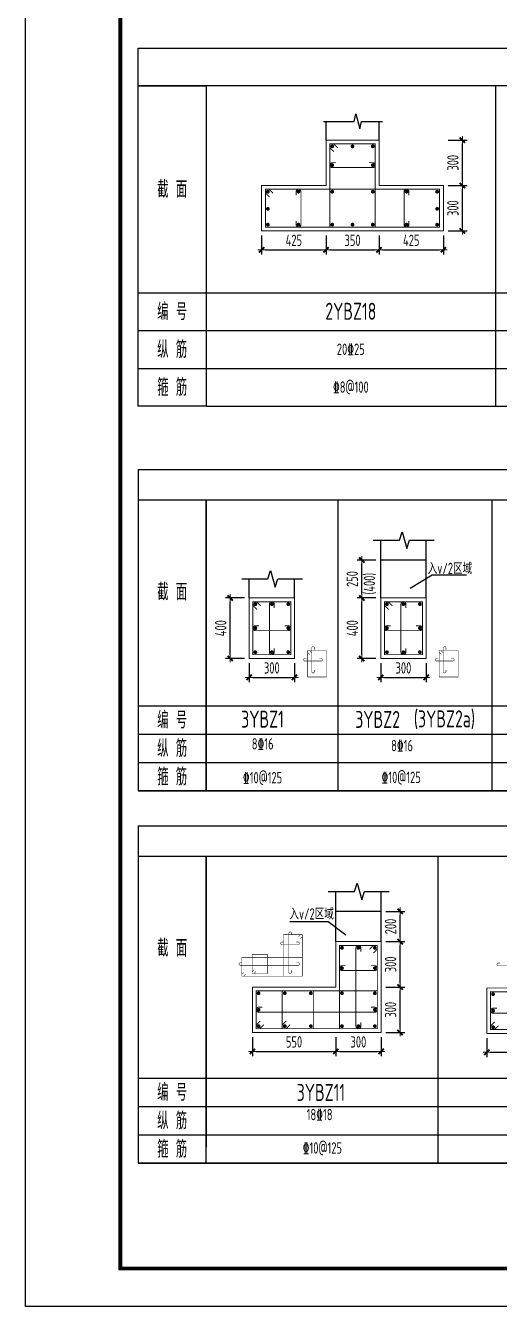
# Model space of a CAD drawing. Extents: x 292423 to 376523, y 106557 to 361882.
# Drawn here: x 292423 to 304931, y 237174 to 271032 of the extents above; entities that cross this region are included whole.
import ezdxf
from ezdxf.enums import TextEntityAlignment as Align

# ---------------------------------------------------------------- set-up
doc = ezdxf.new("R2010")
doc.units = 0
doc.header["$LTSCALE"] = 1000
doc.linetypes.add('3', pattern=[5, 3, -2])
doc.layers.get('0').update_dxf_attribs({"linetype": 'CONTINUOUS'})
doc.layers.get('Defpoints').update_dxf_attribs({"linetype": 'CONTINUOUS'})
for name, color, linetype in [('1508', 2, 'CONTINUOUS'), ('TAB', 7, 'CONTINUOUS'), ('TEXT', 7, 'CONTINUOUS'), ('THIN', 7, 'CONTINUOUS'), ('tk', 7, 'CONTINUOUS')]:
    doc.layers.add(name, color=color, linetype=linetype)
for name, color, linetype, lineweight in [('REIN', 6, 'CONTINUOUS', 18), ('Z-柱大样外框', 7, 'ByLayer', 18), ('Z-详图标注', 3, 'CONTINUOUS', 18)]:
    doc.layers.add(name, color=color, linetype=linetype, lineweight=lineweight)
doc.styles.get("Standard").update_dxf_attribs({"font": 'tssdeng.shx', "width": 0.7, "bigfont": 'tssdchn.shx'})
doc.styles.add('TCCAD_Dimension', font='Tssdeng.shx', dxfattribs={"width": 0.7, "bigfont": 'tssdchn.shx'})
doc.dimstyles.new('TCCAD_25_100', dxfattribs={"dimtxt": 300, "dimasz": 100, "dimexe": 125, "dimexo": 125, "dimgap": 100, "dimtad": 1, "dimdec": 0, "dimlfac": 0.25, "dimzin": 0, "dimdsep": 46, "dimtxsty": 'TCCAD_Dimension', "dimblk": '_TCDBK25_100', "dimcen": 0, "dimclrt": 7, "dimadec": 0, "dimazin": 0, "dimtfac": 1, "dimtdec": 0, "dimtix": 1, "dimtmove": 2, "dimatfit": 3, "dimfxl": 1, "dimtolj": 1, "dimtzin": 0, "dimarcsym": 0})

# ---------------------------------------------------------------- blocks, each defined once
blk = doc.blocks.new('_TCDBK25_100')
blk.add_line((-1, 0), (1, 0))
at = {"const_width": 0.5}
blk.add_lwpolyline([(-0.7, -0.7), (0.7, 0.7)], dxfattribs=at)
blk = doc.blocks.new('*D451')
at = {"layer": 'Defpoints', "color": 0}
for p in [(298654, 265606), (300354, 265606), (300354, 265106)]:
    blk.add_point(p, dxfattribs=at)
at = {"layer": 'Z-详图标注', "color": 0, "lineweight": -2}
for p, q in [((298654, 265481), (298654, 264981)), ((300354, 265481), (300354, 264981)), ((298754, 265106), (300254, 265106))]:
    blk.add_line(p, q, dxfattribs=at)
at = {"layer": 'Z-详图标注', "color": 0, "lineweight": -2, "xscale": 100, "yscale": 100, "zscale": 100, "rotation": 180}
blk.add_blockref('_TCDBK25_100', (298654, 265106), dxfattribs=at)
at = {"layer": 'Z-详图标注', "color": 0, "lineweight": -2, "xscale": 100, "yscale": 100, "zscale": 100}
blk.add_blockref('_TCDBK25_100', (300354, 265106), dxfattribs=at)
at = {"layer": 'Z-详图标注', "color": 7, "insert": (299504, 265356), "char_height": 300, "attachment_point": 5, "style": 'TCCAD_Dimension'}
blk.add_mtext('\\A1;425', dxfattribs=at)
blk = doc.blocks.new('*D452')
at = {"layer": 'Defpoints', "color": 0}
for p in [(300354, 265606), (301754, 265606), (301754, 265106)]:
    blk.add_point(p, dxfattribs=at)
at = {"layer": 'Z-详图标注', "color": 0, "lineweight": -2}
for p, q in [((300354, 265481), (300354, 264981)), ((301754, 265481), (301754, 264981)), ((300454, 265106), (301654, 265106))]:
    blk.add_line(p, q, dxfattribs=at)
at = {"layer": 'Z-详图标注', "color": 0, "lineweight": -2, "xscale": 100, "yscale": 100, "zscale": 100, "rotation": 180}
blk.add_blockref('_TCDBK25_100', (300354, 265106), dxfattribs=at)
at = {"layer": 'Z-详图标注', "color": 0, "lineweight": -2, "xscale": 100, "yscale": 100, "zscale": 100}
blk.add_blockref('_TCDBK25_100', (301754, 265106), dxfattribs=at)
at = {"layer": 'Z-详图标注', "color": 7, "insert": (301054, 265356), "char_height": 300, "attachment_point": 5, "style": 'TCCAD_Dimension'}
blk.add_mtext('\\A1;350', dxfattribs=at)
blk = doc.blocks.new('*D453')
at = {"layer": 'Defpoints', "color": 0}
for p in [(301754, 265606), (303454, 265606), (303454, 265106)]:
    blk.add_point(p, dxfattribs=at)
at = {"layer": 'Z-详图标注', "color": 0, "lineweight": -2}
for p, q in [((301754, 265481), (301754, 264981)), ((303454, 265481), (303454, 264981)), ((301854, 265106), (303354, 265106))]:
    blk.add_line(p, q, dxfattribs=at)
at = {"layer": 'Z-详图标注', "color": 0, "lineweight": -2, "xscale": 100, "yscale": 100, "zscale": 100, "rotation": 180}
blk.add_blockref('_TCDBK25_100', (301754, 265106), dxfattribs=at)
at = {"layer": 'Z-详图标注', "color": 0, "lineweight": -2, "xscale": 100, "yscale": 100, "zscale": 100}
blk.add_blockref('_TCDBK25_100', (303454, 265106), dxfattribs=at)
at = {"layer": 'Z-详图标注', "color": 7, "insert": (302604, 265356), "char_height": 300, "attachment_point": 5, "style": 'TCCAD_Dimension'}
blk.add_mtext('\\A1;425', dxfattribs=at)
blk = doc.blocks.new('*D454')
at = {"layer": 'Defpoints', "color": 0}
for p in [(303454, 266806), (303954, 266806), (303454, 265606)]:
    blk.add_point(p, dxfattribs=at)
at = {"layer": 'Z-详图标注', "color": 0, "lineweight": -2}
for p, q in [((303579, 266806), (304079, 266806)), ((303954, 265706), (303954, 266706)), ((303579, 265606), (304079, 265606))]:
    blk.add_line(p, q, dxfattribs=at)
at = {"layer": 'Z-详图标注', "color": 0, "lineweight": -2, "xscale": 100, "yscale": 100, "zscale": 100}
for p, rotation in [((303954, 266806), 90), ((303954, 265606), 270)]:
    blk.add_blockref('_TCDBK25_100', p, dxfattribs=dict(at, rotation=rotation))
at = {"layer": 'Z-详图标注', "color": 7, "insert": (303704, 266206), "char_height": 300, "attachment_point": 5, "rotation": 90, "style": 'TCCAD_Dimension'}
blk.add_mtext('\\A1;300', dxfattribs=at)
blk = doc.blocks.new('*D455')
at = {"layer": 'Defpoints', "color": 0}
for p in [(303454, 268006), (303954, 268006), (303454, 266806)]:
    blk.add_point(p, dxfattribs=at)
at = {"layer": 'Z-详图标注', "color": 0, "lineweight": -2}
for p, q in [((303579, 268006), (304079, 268006)), ((303954, 266906), (303954, 267906)), ((303579, 266806), (304079, 266806))]:
    blk.add_line(p, q, dxfattribs=at)
at = {"layer": 'Z-详图标注', "color": 0, "lineweight": -2, "xscale": 100, "yscale": 100, "zscale": 100}
for p, rotation in [((303954, 268006), 90), ((303954, 266806), 270)]:
    blk.add_blockref('_TCDBK25_100', p, dxfattribs=dict(at, rotation=rotation))
at = {"layer": 'Z-详图标注', "color": 7, "insert": (303704, 267406), "char_height": 300, "attachment_point": 5, "rotation": 90, "style": 'TCCAD_Dimension'}
blk.add_mtext('\\A1;300', dxfattribs=at)
blk = doc.blocks.new('*D474')
at = {"layer": 'Defpoints', "color": 0}
for p in [(298323, 254302), (299523, 254302), (299523, 253802)]:
    blk.add_point(p, dxfattribs=at)
at = {"layer": 'Z-详图标注', "color": 0, "lineweight": -2}
for p, q in [((298323, 254177), (298323, 253677)), ((299523, 254177), (299523, 253677)), ((298423, 253802), (299423, 253802))]:
    blk.add_line(p, q, dxfattribs=at)
at = {"layer": 'Z-详图标注', "color": 0, "lineweight": -2, "xscale": 100, "yscale": 100, "zscale": 100, "rotation": 180}
blk.add_blockref('_TCDBK25_100', (298323, 253802), dxfattribs=at)
at = {"layer": 'Z-详图标注', "color": 0, "lineweight": -2, "xscale": 100, "yscale": 100, "zscale": 100}
blk.add_blockref('_TCDBK25_100', (299523, 253802), dxfattribs=at)
at = {"layer": 'Z-详图标注', "color": 7, "insert": (298923, 254052), "char_height": 300, "attachment_point": 5, "style": 'TCCAD_Dimension'}
blk.add_mtext('\\A1;300', dxfattribs=at)
blk = doc.blocks.new('*D475')
at = {"layer": 'Defpoints', "color": 0}
for p in [(297823, 255902), (298323, 255902), (298323, 254302)]:
    blk.add_point(p, dxfattribs=at)
at = {"layer": 'Z-详图标注', "color": 0, "lineweight": -2}
for p, q in [((298198, 255902), (297698, 255902)), ((297823, 254402), (297823, 255802)), ((298198, 254302), (297698, 254302))]:
    blk.add_line(p, q, dxfattribs=at)
at = {"layer": 'Z-详图标注', "color": 0, "lineweight": -2, "xscale": 100, "yscale": 100, "zscale": 100}
for p, rotation in [((297823, 255902), 90), ((297823, 254302), 270)]:
    blk.add_blockref('_TCDBK25_100', p, dxfattribs=dict(at, rotation=rotation))
at = {"layer": 'Z-详图标注', "color": 7, "insert": (297573, 255102), "char_height": 300, "attachment_point": 5, "rotation": 90, "style": 'TCCAD_Dimension'}
blk.add_mtext('\\A1;400', dxfattribs=at)
blk = doc.blocks.new('*D476')
at = {"layer": 'Defpoints', "color": 0}
for p in [(301798, 254302), (302998, 254302), (302998, 253802)]:
    blk.add_point(p, dxfattribs=at)
at = {"layer": 'Z-详图标注', "color": 0, "lineweight": -2}
for p, q in [((301798, 254177), (301798, 253677)), ((302998, 254177), (302998, 253677)), ((301898, 253802), (302898, 253802))]:
    blk.add_line(p, q, dxfattribs=at)
at = {"layer": 'Z-详图标注', "color": 0, "lineweight": -2, "xscale": 100, "yscale": 100, "zscale": 100, "rotation": 180}
blk.add_blockref('_TCDBK25_100', (301798, 253802), dxfattribs=at)
at = {"layer": 'Z-详图标注', "color": 0, "lineweight": -2, "xscale": 100, "yscale": 100, "zscale": 100}
blk.add_blockref('_TCDBK25_100', (302998, 253802), dxfattribs=at)
at = {"layer": 'Z-详图标注', "color": 7, "insert": (302398, 254052), "char_height": 300, "attachment_point": 5, "style": 'TCCAD_Dimension'}
blk.add_mtext('\\A1;300', dxfattribs=at)
blk = doc.blocks.new('*D477')
at = {"layer": 'Defpoints', "color": 0}
for p in [(301298, 255902), (301798, 255902), (301798, 254302)]:
    blk.add_point(p, dxfattribs=at)
at = {"layer": 'Z-详图标注', "color": 0, "lineweight": -2}
for p, q in [((301673, 255902), (301173, 255902)), ((301298, 254402), (301298, 255802)), ((301673, 254302), (301173, 254302))]:
    blk.add_line(p, q, dxfattribs=at)
at = {"layer": 'Z-详图标注', "color": 0, "lineweight": -2, "xscale": 100, "yscale": 100, "zscale": 100}
for p, rotation in [((301298, 255902), 90), ((301298, 254302), 270)]:
    blk.add_blockref('_TCDBK25_100', p, dxfattribs=dict(at, rotation=rotation))
at = {"layer": 'Z-详图标注', "color": 7, "insert": (301048, 255102), "char_height": 300, "attachment_point": 5, "rotation": 90, "style": 'TCCAD_Dimension'}
blk.add_mtext('\\A1;400', dxfattribs=at)
blk = doc.blocks.new('*D478')
at = {"layer": 'Defpoints', "color": 0}
for p in [(301298, 256902), (301798, 256902), (301798, 255902)]:
    blk.add_point(p, dxfattribs=at)
at = {"layer": 'Z-详图标注', "color": 0, "lineweight": -2}
for p, q in [((301673, 256902), (301173, 256902)), ((301298, 256002), (301298, 256802)), ((301673, 255902), (301173, 255902))]:
    blk.add_line(p, q, dxfattribs=at)
at = {"layer": 'Z-详图标注', "color": 0, "lineweight": -2, "xscale": 100, "yscale": 100, "zscale": 100}
for p, rotation in [((301298, 256902), 90), ((301298, 255902), 270)]:
    blk.add_blockref('_TCDBK25_100', p, dxfattribs=dict(at, rotation=rotation))
at = {"layer": 'Z-详图标注', "color": 7, "lineweight": -3, "insert": (301048, 256402), "char_height": 300, "attachment_point": 5, "rotation": 90, "style": 'TCCAD_Dimension'}
blk.add_mtext('\\A1;250', dxfattribs=at)
blk = doc.blocks.new('*D517')
at = {"layer": 'Defpoints', "color": 0}
for p in [(298409, 244416), (300609, 244416), (300609, 243916)]:
    blk.add_point(p, dxfattribs=at)
at = {"layer": 'Z-详图标注', "color": 0, "lineweight": -2}
for p, q in [((298409, 244291), (298409, 243791)), ((300609, 244291), (300609, 243791)), ((298509, 243916), (300509, 243916))]:
    blk.add_line(p, q, dxfattribs=at)
at = {"layer": 'Z-详图标注', "color": 0, "lineweight": -2, "xscale": 100, "yscale": 100, "zscale": 100, "rotation": 180}
blk.add_blockref('_TCDBK25_100', (298409, 243916), dxfattribs=at)
at = {"layer": 'Z-详图标注', "color": 0, "lineweight": -2, "xscale": 100, "yscale": 100, "zscale": 100}
blk.add_blockref('_TCDBK25_100', (300609, 243916), dxfattribs=at)
at = {"layer": 'Z-详图标注', "color": 7, "insert": (299509, 244166), "char_height": 300, "attachment_point": 5, "style": 'TCCAD_Dimension'}
blk.add_mtext('\\A1;550', dxfattribs=at)
blk = doc.blocks.new('*D518')
at = {"layer": 'Defpoints', "color": 0}
for p in [(300609, 244416), (301809, 244416), (301809, 243916)]:
    blk.add_point(p, dxfattribs=at)
at = {"layer": 'Z-详图标注', "color": 0, "lineweight": -2}
for p, q in [((300609, 244291), (300609, 243791)), ((301809, 244291), (301809, 243791)), ((300709, 243916), (301709, 243916))]:
    blk.add_line(p, q, dxfattribs=at)
at = {"layer": 'Z-详图标注', "color": 0, "lineweight": -2, "xscale": 100, "yscale": 100, "zscale": 100, "rotation": 180}
blk.add_blockref('_TCDBK25_100', (300609, 243916), dxfattribs=at)
at = {"layer": 'Z-详图标注', "color": 0, "lineweight": -2, "xscale": 100, "yscale": 100, "zscale": 100}
blk.add_blockref('_TCDBK25_100', (301809, 243916), dxfattribs=at)
at = {"layer": 'Z-详图标注', "color": 7, "insert": (301209, 244166), "char_height": 300, "attachment_point": 5, "style": 'TCCAD_Dimension'}
blk.add_mtext('\\A1;300', dxfattribs=at)
blk = doc.blocks.new('*D519')
at = {"layer": 'Defpoints', "color": 0}
for p in [(301809, 245616), (302309, 245616), (301809, 244416)]:
    blk.add_point(p, dxfattribs=at)
at = {"layer": 'Z-详图标注', "color": 0, "lineweight": -2}
for p, q in [((301934, 245616), (302434, 245616)), ((302309, 244516), (302309, 245516)), ((301934, 244416), (302434, 244416))]:
    blk.add_line(p, q, dxfattribs=at)
at = {"layer": 'Z-详图标注', "color": 0, "lineweight": -2, "xscale": 100, "yscale": 100, "zscale": 100}
for p, rotation in [((302309, 245616), 90), ((302309, 244416), 270)]:
    blk.add_blockref('_TCDBK25_100', p, dxfattribs=dict(at, rotation=rotation))
at = {"layer": 'Z-详图标注', "color": 7, "insert": (302059, 245016), "char_height": 300, "attachment_point": 5, "rotation": 90, "style": 'TCCAD_Dimension'}
blk.add_mtext('\\A1;300', dxfattribs=at)
blk = doc.blocks.new('*D520')
at = {"layer": 'Defpoints', "color": 0}
for p in [(301809, 246816), (302309, 246816), (301809, 245616)]:
    blk.add_point(p, dxfattribs=at)
at = {"layer": 'Z-详图标注', "color": 0, "lineweight": -2}
for p, q in [((301934, 246816), (302434, 246816)), ((302309, 245716), (302309, 246716)), ((301934, 245616), (302434, 245616))]:
    blk.add_line(p, q, dxfattribs=at)
at = {"layer": 'Z-详图标注', "color": 0, "lineweight": -2, "xscale": 100, "yscale": 100, "zscale": 100}
for p, rotation in [((302309, 246816), 90), ((302309, 245616), 270)]:
    blk.add_blockref('_TCDBK25_100', p, dxfattribs=dict(at, rotation=rotation))
at = {"layer": 'Z-详图标注', "color": 7, "insert": (302059, 246216), "char_height": 300, "attachment_point": 5, "rotation": 90, "style": 'TCCAD_Dimension'}
blk.add_mtext('\\A1;300', dxfattribs=at)
blk = doc.blocks.new('*D521')
at = {"layer": 'Defpoints', "color": 0}
for p in [(301809, 247616), (302309, 247616), (301809, 246816)]:
    blk.add_point(p, dxfattribs=at)
at = {"layer": 'Z-详图标注', "color": 0, "lineweight": -2}
for p, q in [((301934, 247616), (302434, 247616)), ((302309, 246916), (302309, 247516)), ((301934, 246816), (302434, 246816))]:
    blk.add_line(p, q, dxfattribs=at)
at = {"layer": 'Z-详图标注', "color": 0, "lineweight": -2, "xscale": 100, "yscale": 100, "zscale": 100}
for p, rotation in [((302309, 247616), 90), ((302309, 246816), 270)]:
    blk.add_blockref('_TCDBK25_100', p, dxfattribs=dict(at, rotation=rotation))
at = {"layer": 'Z-详图标注', "color": 7, "insert": (302059, 247216), "char_height": 300, "attachment_point": 5, "rotation": 90, "style": 'TCCAD_Dimension'}
blk.add_mtext('\\A1;200', dxfattribs=at)
blk = doc.blocks.new('*D522')
at = {"layer": 'Defpoints', "color": 0}
for p in [(304599, 244391), (307599, 244391), (307599, 243891)]:
    blk.add_point(p, dxfattribs=at)
at = {"layer": 'Z-详图标注', "color": 0, "lineweight": -2}
for p, q in [((304599, 244266), (304599, 243766)), ((307599, 244266), (307599, 243766)), ((304699, 243891), (307499, 243891))]:
    blk.add_line(p, q, dxfattribs=at)
at = {"layer": 'Z-详图标注', "color": 0, "lineweight": -2, "xscale": 100, "yscale": 100, "zscale": 100}
for p, rotation in [((304599, 243891), 180.0005828439209), ((307599, 243891), 0.0005828439208715789)]:
    blk.add_blockref('_TCDBK25_100', p, dxfattribs=dict(at, rotation=rotation))
at = {"layer": 'Z-详图标注', "color": 7, "insert": (306099, 244141), "char_height": 300, "attachment_point": 5, "rotation": 0.0006, "style": 'TCCAD_Dimension'}
blk.add_mtext('\\A1;750', dxfattribs=at)
blk = doc.blocks.new('A1tk')
at = {"layer": 'tk', "color": 5}
blk.add_lwpolyline([(0, 0), (0, 59400), (84100, 59400), (84100, 0)], close=True, dxfattribs=at)
at = {"layer": 'tk', "const_width": 100}
blk.add_lwpolyline([(2500, 1000), (83100, 1000), (83100, 58400), (2500, 58400)], close=True, dxfattribs=at)

msp = doc.modelspace()

# ---------------------------------------------------------------- linework, layer by layer
at = {"color": 2, "linetype": '3', "lineweight": -3}
for p, q in [((302997.8, 256902.3), (301797.8, 256902.3)), ((301809.3, 247616.2, 0), (300609.3, 247616.2, 0))]:
    msp.add_line(p, q, dxfattribs=at)
at = {"layer": 'REIN', "color": 210}
for points, const_width in [([(300559.7, 267699.8), (300453.6, 267805.9), (300453.6, 267905.9), (301653.6, 267905.9), (301653.6, 265705.9), (300453.6, 265705.9), (300453.6, 267905.9), (300553.6, 267905.9), (300659.7, 267799.8)], 25), ([(298859.7, 266499.8), (298753.6, 266605.9), (298753.6, 266705.9), (303353.6, 266705.9), (303353.6, 265705.9), (298753.6, 265705.9), (298753.6, 266705.9), (298853.6, 266705.9), (298959.7, 266599.8)], 25), ([(298528.9, 255596.3), (298422.8, 255702.3), (298422.8, 255802.3), (299422.8, 255802.3), (299422.8, 254402.3), (298422.8, 254402.3), (298422.8, 255802.3), (298522.8, 255802.3), (298628.9, 255696.3)], 25), ([(302003.8, 255596.3), (301897.8, 255702.3), (301897.8, 255802.3), (302897.8, 255802.3), (302897.8, 254402.3), (301897.8, 254402.3), (301897.8, 255802.3), (301997.8, 255802.3), (302103.8, 255696.3)], 25), ([(299921.7, 254409.1), (299868.7, 254462.1), (299868.7, 254512.1), (300368.7, 254512.1), (300368.7, 253812.1), (299868.7, 253812.1), (299868.7, 254512.1), (299918.7, 254512.1), (299971.7, 254459.1)], 12.5), ([(303396.6, 254409.1), (303343.6, 254462.1), (303343.6, 254512.1), (303843.6, 254512.1), (303843.6, 253812.1), (303343.6, 253812.1), (303343.6, 254512.1), (303393.6, 254512.1), (303446.6, 254459.1)], 12.5), ([(304905.5, 244596.6), (304799.4, 244490.5), (304699.4, 244490.5), (304699.4, 245490.5), (308699.4, 245490.6), (308699.4, 244490.6), (304699.4, 244490.5), (304699.4, 244590.5), (304805.5, 244696.6)], 25)]:
    msp.add_lwpolyline(points, dxfattribs=dict(at, const_width=const_width))
at = {"layer": 'REIN', "color": 6, "const_width": 50}
for points in [[(300493.6, 267840.9, 1), (300543.6, 267840.9, 1)], [(301028.6, 267840.9, 1), (301078.6, 267840.9, 1)], [(301563.6, 267840.9, 1), (301613.6, 267840.9, 1)], [(300493.6, 267343, 1), (300543.6, 267343, 1)], [(301563.6, 267343, 1), (301613.6, 267343, 1)], [(298793.6, 266640.9, 1), (298843.6, 266640.9, 1)], [(299603.6, 266640.9, 1), (299653.6, 266640.9, 1)], [(300493.6, 266640.9, 1), (300543.6, 266640.9, 1)], [(301563.6, 266640.9, 1), (301613.6, 266640.9, 1)], [(302453.6, 266640.9, 1), (302503.6, 266640.9, 1)], [(303263.6, 266640.9, 1), (303313.6, 266640.9, 1)], [(298793.6, 266187.9, 1), (298843.6, 266187.9, 1)], [(303263.6, 266187.9, 1), (303313.6, 266187.9, 1)], [(298793.6, 265770.9, 1), (298843.6, 265770.9, 1)], [(299603.6, 265770.9, 1), (299653.6, 265770.9, 1)], [(300493.6, 265770.9, 1), (300543.6, 265770.9, 1)], [(301028.6, 265770.9, 1), (301078.6, 265770.9, 1)], [(301563.6, 265770.9, 1), (301613.6, 265770.9, 1)], [(302453.6, 265770.9, 1), (302503.6, 265770.9, 1)], [(303263.6, 265770.9, 1), (303313.6, 265770.9, 1)], [(298462.8, 255737.3, 1), (298512.8, 255737.3, 1)], [(298897.8, 255737.3, 1), (298947.8, 255737.3, 1)], [(299332.8, 255737.3, 1), (299382.8, 255737.3, 1)], [(301937.8, 255737.3, 1), (301987.8, 255737.3, 1)], [(302372.8, 255737.3, 1), (302422.8, 255737.3, 1)], [(302807.8, 255737.3, 1), (302857.8, 255737.3, 1)], [(298462.8, 255102.3, 1), (298512.8, 255102.3, 1)], [(299332.8, 255102.3, 1), (299382.8, 255102.3, 1)], [(301937.8, 255102.3, 1), (301987.8, 255102.3, 1)], [(302807.8, 255102.3, 1), (302857.8, 255102.3, 1)], [(298462.8, 254467.3, 1), (298512.8, 254467.3, 1)], [(298897.8, 254467.3, 1), (298947.8, 254467.3, 1)], [(299332.8, 254467.3, 1), (299382.8, 254467.3, 1)], [(301937.8, 254467.3, 1), (301987.8, 254467.3, 1)], [(302372.8, 254467.3, 1), (302422.8, 254467.3, 1)], [(302807.8, 254467.3, 1), (302857.8, 254467.3, 1)], [(304739.4, 245425.5, 1), (304789.4, 245425.5, 1)], [(304739.4, 244990.5, 1), (304789.4, 244990.5, 1)], [(304739.4, 244555.5, 1), (304789.4, 244555.5, 1)]]:
    msp.add_lwpolyline(points, format="xyb", close=True, dxfattribs=at)
at = {"layer": 'REIN', "color": 6}
for points, const_width in [([(301488.6, 267408), (301588.6, 267408, -1), (301588.6, 267278), (300518.6, 267278, -1), (300518.6, 267408), (300618.6, 267408)], 25), ([(299563.6, 266540.9), (299563.6, 266640.9, -1), (299693.6, 266640.9), (299693.6, 265770.9, -1), (299563.6, 265770.9), (299563.6, 265870.9)], 25), ([(302543.6, 265870.9), (302543.6, 265770.9, -1), (302413.6, 265770.9), (302413.6, 266640.9, -1), (302543.6, 266640.9), (302543.6, 266540.9)], 25), ([(298987.8, 254567.3), (298987.8, 254467.3, -1), (298857.8, 254467.3), (298857.8, 255737.3, -1), (298987.8, 255737.3), (298987.8, 255637.3)], 25), ([(302462.8, 254567.3), (302462.8, 254467.3, -1), (302332.8, 254467.3), (302332.8, 255737.3, -1), (302462.8, 255737.3), (302462.8, 255637.3)], 25), ([(299257.8, 255167.3), (299357.8, 255167.3, -1), (299357.8, 255037.3), (298487.8, 255037.3, -1), (298487.8, 255167.3), (298587.8, 255167.3)], 25), ([(302732.8, 255167.3), (302832.8, 255167.3, -1), (302832.8, 255037.3), (301962.8, 255037.3, -1), (301962.8, 255167.3), (302062.8, 255167.3)], 25), ([(300045.3, 254000.4), (300045.3, 253950.4, -1), (299980.3, 253950.4), (299980.3, 254585.4, -1), (300045.3, 254585.4), (300045.3, 254535.4)], 12.5), ([(303520.3, 254000.4), (303520.3, 253950.4, -1), (303455.3, 253950.4), (303455.3, 254585.4, -1), (303520.3, 254585.4), (303520.3, 254535.4)], 12.5), ([(300180.3, 254300.4), (300230.3, 254300.4, -1), (300230.3, 254235.4), (299795.3, 254235.4, -1), (299795.3, 254300.4), (299845.3, 254300.4)], 12.5), ([(303655.3, 254300.4), (303705.3, 254300.4, -1), (303705.3, 254235.4), (303270.3, 254235.4, -1), (303270.3, 254300.4), (303320.3, 254300.4)], 12.5), ([(306783.6, 246252.8), (306833.6, 246252.8, -1), (306833.6, 246187.8), (304898.6, 246187.8, -1), (304898.6, 246252.8), (304948.6, 246252.8)], 12.5), ([(308534.4, 245055.6), (308634.4, 245055.6, -1), (308634.4, 244925.6), (304764.4, 244925.5, -1), (304764.4, 245055.5), (304864.4, 245055.5)], 25)]:
    msp.add_lwpolyline(points, format="xyb", dxfattribs=dict(at, const_width=const_width))
at = {"layer": 'REIN', "color": 210, "elevation": 0}
for points, const_width in [([(299626.1, 246947.9), (299679.1, 247000.9), (299729.1, 247000.9), (299729.1, 245900.9), (299229.1, 245900.9), (299229.1, 247000.9), (299729.1, 247000.9), (299729.1, 246950.9), (299676.1, 246897.9)], 12.5), ([(301503.2, 246610.1), (301609.3, 246716.2), (301709.3, 246716.2), (301709.3, 244516.2), (300709.3, 244516.2), (300709.3, 246716.2), (301709.3, 246716.2), (301709.3, 246616.2), (301603.2, 246510.1)], 25), ([(298232, 245954), (298178.9, 245900.9), (298128.9, 245900.9), (298128.7, 246400.9), (299729.1, 246400.9), (299729.1, 245900.9), (298128.9, 245900.9), (298128.9, 245950.9), (298181.9, 246004)], 12.5), ([(298715, 244622.3), (298609, 244516.2), (298509, 244516.2), (298508.6, 245516.2), (301709.3, 245516.2), (301709.3, 244516.2), (298509, 244516.2), (298508.9, 244616.2), (298615, 244722.3)], 25)]:
    msp.add_lwpolyline(points, dxfattribs=dict(at, const_width=const_width))
at = {"layer": 'REIN', "color": 6, "elevation": 0}
for points, const_width in [([(299439.1, 246055.9), (299439.1, 246005.9, -1), (299374.1, 246005.9), (299374.1, 247040.9, -1), (299439.1, 247040.9), (299439.1, 246990.9)], 12.5), ([(299574.1, 246805.9), (299624.1, 246805.9, -1), (299624.1, 246740.9), (299189.1, 246740.9, -1), (299189.1, 246805.9), (299239.1, 246805.9)], 12.5), ([(301274.3, 244681.2), (301274.3, 244581.2, -1), (301144.3, 244581.2), (301144.3, 246651.2, -1), (301274.3, 246651.2), (301274.3, 246551.2)], 25), ([(299574.1, 246255.9), (299624.1, 246255.9, -1), (299624.1, 246190.9), (298088.8, 246190.9, -1), (298088.8, 246255.9), (298138.8, 246255.9)], 12.5), ([(301544.3, 246181.2), (301644.3, 246181.2, -1), (301644.3, 246051.2), (300774.3, 246051.2, -1), (300774.3, 246181.2), (300874.3, 246181.2)], 25), ([(301544.3, 245081.2), (301644.3, 245081.2, -1), (301644.3, 244951.2), (298573.8, 244951.2, -1), (298573.8, 245081.2), (298673.8, 245081.2)], 25)]:
    msp.add_lwpolyline(points, format="xyb", dxfattribs=dict(at, const_width=const_width))
at = {"layer": 'REIN', "color": 6, "const_width": 50, "elevation": 0}
for points in [[(300749.3, 246651.2, 1), (300799.3, 246651.2, 1)], [(301184.3, 246651.2, 1), (301234.3, 246651.2, 1)], [(301619.3, 246651.2, 1), (301669.3, 246651.2, 1)], [(300749.3, 246116.2, 1), (300799.3, 246116.2, 1)], [(301619.3, 246116.2, 1), (301669.3, 246116.2, 1)], [(298548.6, 245451.2, 1), (298598.6, 245451.2, 1)], [(299238.8, 245451.2, 1), (299288.8, 245451.2, 1)], [(299929.1, 245451.2, 1), (299979.1, 245451.2, 1)], [(300749.3, 245451.2, 1), (300799.3, 245451.2, 1)], [(301619.3, 245451.2, 1), (301669.3, 245451.2, 1)], [(298548.8, 245016.2, 1), (298598.8, 245016.2, 1)], [(301619.3, 245016.2, 1), (301669.3, 245016.2, 1)], [(298549, 244581.2, 1), (298599, 244581.2, 1)], [(299239.1, 244581.2, 1), (299289.1, 244581.2, 1)], [(299929.2, 244581.2, 1), (299979.2, 244581.2, 1)], [(300749.3, 244581.2, 1), (300799.3, 244581.2, 1)], [(301184.3, 244581.2, 1), (301234.3, 244581.2, 1)], [(301619.3, 244581.2, 1), (301669.3, 244581.2, 1)]]:
    msp.add_lwpolyline(points, format="xyb", close=True, dxfattribs=at)
at = {"layer": 'REIN', "color": 6, "elevation": 0}
for points, const_width in [([(298504.5, 246026.5), (298451.5, 245973.4), (298401.5, 245973.4), (298401.4, 246473.4), (298811.5, 246473.4), (298811.5, 245973.4), (298401.5, 245973.4), (298401.5, 246023.4), (298454.5, 246076.5)], 12.5), ([(299405.1, 244622.3), (299299.1, 244516.2), (299199.1, 244516.2), (299198.8, 245516.2), (300019, 245516.2), (300019.2, 244516.2), (299199.1, 244516.2), (299199.1, 244616.2), (299305.1, 244722.3)], 25)]:
    msp.add_lwpolyline(points, dxfattribs=dict(at, const_width=const_width))
at = {"layer": 'TAB'}
for p, q in [((295391.9, 269437.6), (297191.9, 269437.6)), ((295391.9, 260970.9), (295391.9, 269437.6)), ((360622.1, 269437.6), (295391.9, 269437.6)), ((297191.9, 269437.6), (297191.9, 260970.9)), ((304825.2, 269437.6), (304825.2, 260970.9)), ((295391.9, 263970.9), (297191.9, 263970.9)), ((297191.9, 263970.9), (360622.1, 263970.9)), ((295391.9, 262970.9), (297191.9, 262970.9)), ((295391.9, 262970.9), (297191.9, 262970.9)), ((297191.9, 262970.9), (360622.1, 262970.9)), ((295391.9, 261970.9), (297191.9, 261970.9)), ((297191.9, 261970.9), (360622.1, 261970.9)), ((297191.9, 260970.9), (295391.9, 260970.9)), ((297191.9, 260970.9), (360622.1, 260970.9))]:
    msp.add_line(p, q, dxfattribs=at)
msp.add_lwpolyline([(360622.1, 269437.6), (295391.9, 269437.6), (295391.9, 270437.6), (360622.1, 270437.6), (360622.1, 260970.9)], dxfattribs=at)
at = {"layer": 'TEXT'}
for p, q in [((295391.9, 259293.4), (368105.7, 259293.4)), ((295391.9, 259293.4), (295391.9, 250799.2)), ((295391.9, 258495), (297191.9, 258495)), ((297191.9, 258495), (368105.7, 258495)), ((297191.9, 258495), (297191.9, 250799.2)), ((297191.9, 258495), (297191.9, 250799.2)), ((297191.9, 250799.2), (297191.9, 258495)), ((300666.9, 258495), (300666.9, 250799.2)), ((304733.5, 258495), (304733.5, 250799.2)), ((303153.5, 256506.2), (302577.8, 256151.1)), ((304063.9, 256506.2), (303153.5, 256506.2)), ((295391.9, 253049.2), (368105.7, 253049.2)), ((295391.9, 252299.2), (368105.7, 252299.2)), ((295391.9, 251549.2), (368105.7, 251549.2)), ((368105.7, 250799.2), (295391.9, 250799.2)), ((295391.9, 250799.2), (368105.7, 250799.2)), ((295391.9, 249877.4), (368105.7, 249877.4, 0)), ((295391.9, 249877.4), (295391.9, 240956.7)), ((295391.9, 249079.1), (297191.9, 249079.1)), ((297191.9, 249079.1), (297191.9, 241383.2)), ((297191.9, 249079.1), (368105.7, 249079.1, 0)), ((297191.9, 240956.7), (297191.9, 249079.1)), ((303304.7, 249079.1), (303304.7, 240956.7)), ((299400.8, 247349.1, 0), (300411.7, 247349.1, 0)), ((300411.7, 247349.1, 0), (300877.6, 246994.1, 0)), ((295391.9, 243206.7), (368105.7, 243206.7, 0)), ((301942.2, 243206.7), (318557.9, 243206.7)), ((295391.9, 242456.7), (368105.7, 242456.7, 0)), ((301942.2, 242456.7), (318557.9, 242456.7)), ((295391.9, 241706.7), (368105.7, 241706.7, 0)), ((301942.2, 241706.7), (318557.9, 241706.7)), ((363839.4, 240956.7, 0), (295391.9, 240956.7)), ((295391.9, 240956.7), (368105.7, 240956.7, 0)), ((301942.2, 240956.7), (318557.9, 240956.7))]:
    msp.add_line(p, q, dxfattribs=at)
at = {"layer": 'THIN'}
for p, q in [((300353.6, 268005.9), (300353.6, 268498.9)), ((301753.6, 268005.9), (301753.6, 268498.9)), ((301797.8, 255902.3), (301797.8, 257425.6)), ((302997.8, 255902.3), (302997.8, 257425.6)), ((298322.8, 255902.3), (298322.8, 256404.4)), ((299522.8, 255902.3), (299522.8, 256404.4)), ((300609.3, 246816.2, 0), (300609.3, 248139.4, 0)), ((301809.3, 246816.2, 0), (301809.3, 248139.4, 0))]:
    msp.add_line(p, q, dxfattribs=at)
for points in [[(300283.2, 268498.9), (301093.6, 268498.9), (301143.6, 268698.9), (301243.6, 268298.9), (301293.6, 268498.9), (301843.6, 268498.9)], [(301602.9, 257425.6), (302296.3, 257425.6), (302366.3, 257645.6), (302486.3, 257205.6), (302556.3, 257425.6), (303206.3, 257425.6)], [(298127.9, 256404.4), (298821.3, 256404.4), (298891.3, 256624.4), (299011.3, 256184.4), (299081.3, 256404.4), (299731.3, 256404.4)]]:
    msp.add_lwpolyline(points, dxfattribs=at)
at = {"layer": 'THIN', "elevation": 0}
msp.add_lwpolyline([(300414.4, 248139.4), (301107.8, 248139.4), (301177.8, 248359.4), (301297.8, 247919.4), (301367.8, 248139.4), (302017.8, 248139.4)], dxfattribs=at)
at = {"layer": 'Z-柱大样外框'}
for points in [[(301753.6, 266805.9), (301753.6, 268005.9), (300353.6, 268005.9), (300353.6, 266805.9), (298653.6, 266805.9), (298653.6, 265605.9), (303453.6, 265605.9), (303453.6, 266805.9), (301753.6, 266805.9)], [(298322.8, 255902.3), (298322.8, 254302.3), (299522.8, 254302.3), (299522.8, 255902.3), (298322.8, 255902.3)], [(301797.8, 255902.3), (301797.8, 254302.3), (302997.8, 254302.3), (302997.8, 255902.3), (301797.8, 255902.3)], [(304599.4, 245590.5), (304599.4, 244390.5), (308799.4, 244390.6), (308799.4, 246790.6), (307599.4, 246790.6), (307599.4, 245590.6), (304599.4, 245590.5)]]:
    msp.add_lwpolyline(points, close=True, dxfattribs=at)
at = {"layer": 'Z-柱大样外框', "elevation": 0}
msp.add_lwpolyline([(298408.5, 245616.2), (298409, 244416.2), (301809.3, 244416.2), (301809.3, 246816.2), (300609.3, 246816.2), (300609.3, 245616.2), (298408.5, 245616.2)], close=True, dxfattribs=at)

# ---------------------------------------------------------------- block references
at = {"layer": '1508'}
msp.add_blockref('A1tk', (292422.6, 237173.9), dxfattribs=at)

# ---------------------------------------------------------------- texts
at = {"layer": 'TAB', "width": 0.7}
for s, height, p in [('截 面', 450, (296291.9, 266704.3)), ('编 号', 450, (296291.9, 263470.9)), ('2YBZ18', 450, (301008.6, 263479.6)), ('纵 筋', 450, (296291.9, 262470.9)), ('20%%13225', 300, (301008.6, 262476.7)), ('箍 筋', 450, (296291.9, 261470.9)), ('%%1328@100', 300, (301008.6, 261476.7))]:
    msp.add_text(s, height=height, dxfattribs=at).set_placement(p, align=Align.MIDDLE_CENTER)
at = {"layer": 'TEXT', "width": 0.7}
for p in [(303038.5, 256532.3, 0), (299386.3, 247400.4, 0)]:
    msp.add_text('入v/2区域', height=300, dxfattribs=at).set_placement(p)
at = {"layer": 'TEXT', "color": 7, "width": 0.7}
for s, height, p in [('截 面', 450, (296291.9, 256063)), ('编 号', 450, (296291.9, 252674.2)), ('纵 筋', 450, (296291.9, 251924.2)), ('箍 筋', 450, (296291.9, 251174.2)), ('%%13210@125', 300, (298677.4, 251150.4)), ('%%13210@125', 300, (302337.2, 251159.3, 0)), ('截 面', 450, (296291.9, 246647.1)), ('编 号', 450, (296291.9, 242831.7)), ('纵 筋', 450, (296291.9, 242081.7)), ('箍 筋', 450, (296291.9, 241331.7)), ('%%13210@125', 300, (300256.6, 241361))]:
    msp.add_text(s, height=height, dxfattribs=at).set_placement(p, align=Align.MIDDLE_CENTER)
at = {"layer": 'TEXT', "width": 0.7}
for s, p in [('3YBZ1', (298677.9, 252698)), ('3YBZ2', (301716.9, 252690.9, 0)), ('(3YBZ2a)', (303480.5, 252704.8, 0)), ('3YBZ11', (300219.6, 242830.5))]:
    msp.add_text(s, height=450, dxfattribs=at).set_placement(p, align=Align.MIDDLE_CENTER)
at = {"layer": 'TEXT', "color": 7, "width": 0.7}
for s, p in [('8%%13216', (298393.3, 251804.2)), ('8%%13216', (302073.3, 251757.7, 0)), ('18%%13218', (299842.7, 242004.2))]:
    msp.add_text(s, height=300, dxfattribs=at).set_placement(p, align=Align.BOTTOM_LEFT)
at = {"layer": 'Z-详图标注', "color": 7, "width": 0.7}
msp.add_text('(400)', height=300, rotation=90, dxfattribs=at).set_placement((301648.4, 255991.5, 0))

# ---------------------------------------------------------------- dimensions: what is measured, and where the dimension line sits
at = {"layer": 'Z-详图标注'}
for base, p1, p2, angle, picture, middle in [((303953.6, 268005.9), (303453.6, 266805.9), (303453.6, 268005.9), 90, '*D455', (303703.6, 267405.9)), ((303953.6, 266805.9), (303453.6, 265605.9), (303453.6, 266805.9), 90, '*D454', (303703.6, 266205.9)), ((297822.8, 255902.3), (298322.8, 254302.3), (298322.8, 255902.3), 90, '*D475', (297572.8, 255102.3)), ((301297.8, 255902.3), (301797.8, 254302.3), (301797.8, 255902.3), 90, '*D477', (301047.8, 255102.3)), ((302309.3, 247616.2, 0), (301809.3, 246816.2, 0), (301809.3, 247616.2, 0), 90, '*D521', (302059.3, 247216.2, 0)), ((302309.3, 246816.2, 0), (301809.3, 245616.2, 0), (301809.3, 246816.2, 0), 90, '*D520', (302059.3, 246216.2, 0)), ((302309.3, 245616.2, 0), (301809.3, 244416.2, 0), (301809.3, 245616.2, 0), 90, '*D519', (302059.3, 245016.2, 0)), ((307599.4, 243890.5), (304599.4, 244390.5), (307599.4, 244390.5), 0.00058, '*D522', (306099.4, 244140.5))]:
    dim = msp.add_linear_dim(base=base, p1=p1, p2=p2, angle=angle, dimstyle='TCCAD_25_100', dxfattribs=at)
    dim.commit()
    dim.dimension.update_dxf_attribs({"geometry": picture, "text_midpoint": middle})
for base, p1, p2, picture, middle in [((300353.6, 265105.9), (298653.6, 265605.9), (300353.6, 265605.9), '*D451', (299503.6, 265355.9)), ((301753.6, 265105.9), (300353.6, 265605.9), (301753.6, 265605.9), '*D452', (301053.6, 265355.9)), ((303453.6, 265105.9), (301753.6, 265605.9), (303453.6, 265605.9), '*D453', (302603.6, 265355.9)), ((299522.8, 253802.3), (298322.8, 254302.3), (299522.8, 254302.3), '*D474', (298922.8, 254052.3)), ((302997.8, 253802.3), (301797.8, 254302.3), (302997.8, 254302.3), '*D476', (302397.8, 254052.3)), ((300609.3, 243916.2, 0), (298409, 244416.2, 0), (300609.3, 244416.2, 0), '*D517', (299509.2, 244166.2, 0)), ((301809.3, 243916.2, 0), (300609.3, 244416.2, 0), (301809.3, 244416.2, 0), '*D518', (301209.3, 244166.2, 0))]:
    dim = msp.add_linear_dim(base=base, p1=p1, p2=p2, dimstyle='TCCAD_25_100', dxfattribs=at)
    dim.commit()
    dim.dimension.update_dxf_attribs({"geometry": picture, "text_midpoint": middle})
at = {"layer": 'Z-详图标注', "lineweight": -3}
dim = msp.add_linear_dim(base=(301297.8, 256902.3), p1=(301797.8, 255902.3), p2=(301797.8, 256902.3), angle=90, dimstyle='TCCAD_25_100', dxfattribs=at)
dim.commit()
dim.dimension.update_dxf_attribs({"geometry": '*D478', "text_midpoint": (301047.8, 256402.3)})

doc.saveas('drawing.dxf')
